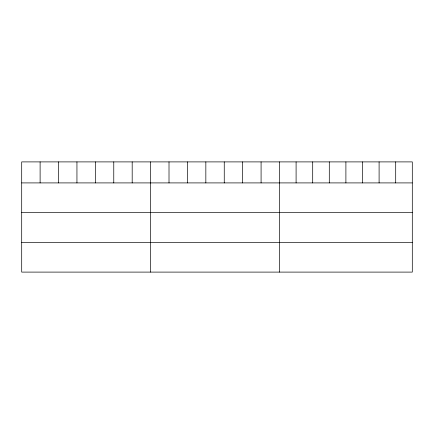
<?xml version="1.0" encoding="UTF-8"?>
<svg xmlns="http://www.w3.org/2000/svg" width="434" height="434" viewBox="0 0 434 434"><rect width="100%" height="100%" fill="white"/><g stroke="black" fill="none" stroke-linecap="round" stroke-linejoin="round"><path stroke-width="0.65" d="M412.3 182.909L412.3 272.102L21.7 272.102L21.7 161.898L412.3 161.898L412.3 182.909L21.7 182.909M21.7 212.34L412.3 212.34M21.7 242.666L412.3 242.666M395.7 161.898L395.7 182.909M379.099 161.898L379.099 182.909M362.499 161.898L362.499 182.909M345.898 161.898L345.898 182.909M329.298 161.898L329.298 182.909M312.697 161.898L312.697 182.909M296.096 161.898L296.096 182.909M279.496 161.898L279.496 272.102M261.084 161.898L261.084 182.909M242.666 161.898L242.666 182.909M224.253 161.898L224.253 182.909M205.841 161.898L205.841 182.909M187.428 161.898L187.428 182.909M169.01 161.898L169.01 182.909M150.598 161.898L150.598 272.102M132.186 161.898L132.186 182.909M113.768 161.898L113.768 182.909M95.355 161.898L95.355 182.909M76.943 161.898L76.943 182.909M58.53 161.898L58.53 182.909M40.112 161.898L40.112 182.909"/></g></svg>
